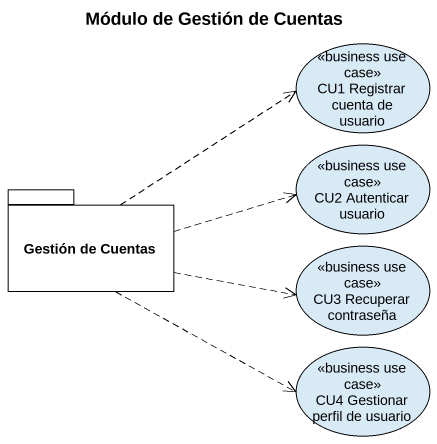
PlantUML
@startuml
title Módulo de Gestión de Cuentas
usecase "CU1 Registrar cuenta de usuario" as CU1_Registrar_cuenta_de <<business use case>>
usecase "CU2 Autenticar usuario" as CU2_Autenticar_usuario <<business use case>>
package "Gestión de Cuentas" as Gestión_de_Cuentas {
}
usecase "CU3 Recuperar contraseña" as CU3_Recuperar_contraseña <<business use case>>
usecase "CU4 Gestionar perfil de usuario" as CU4_Gestionar_perfil_de <<business use case>>
Gestión_de_Cuentas .right.> CU1_Registrar_cuenta_de
Gestión_de_Cuentas .right.> CU2_Autenticar_usuario
Gestión_de_Cuentas .right.> CU3_Recuperar_contraseña
Gestión_de_Cuentas .right.> CU4_Gestionar_perfil_de
@enduml
